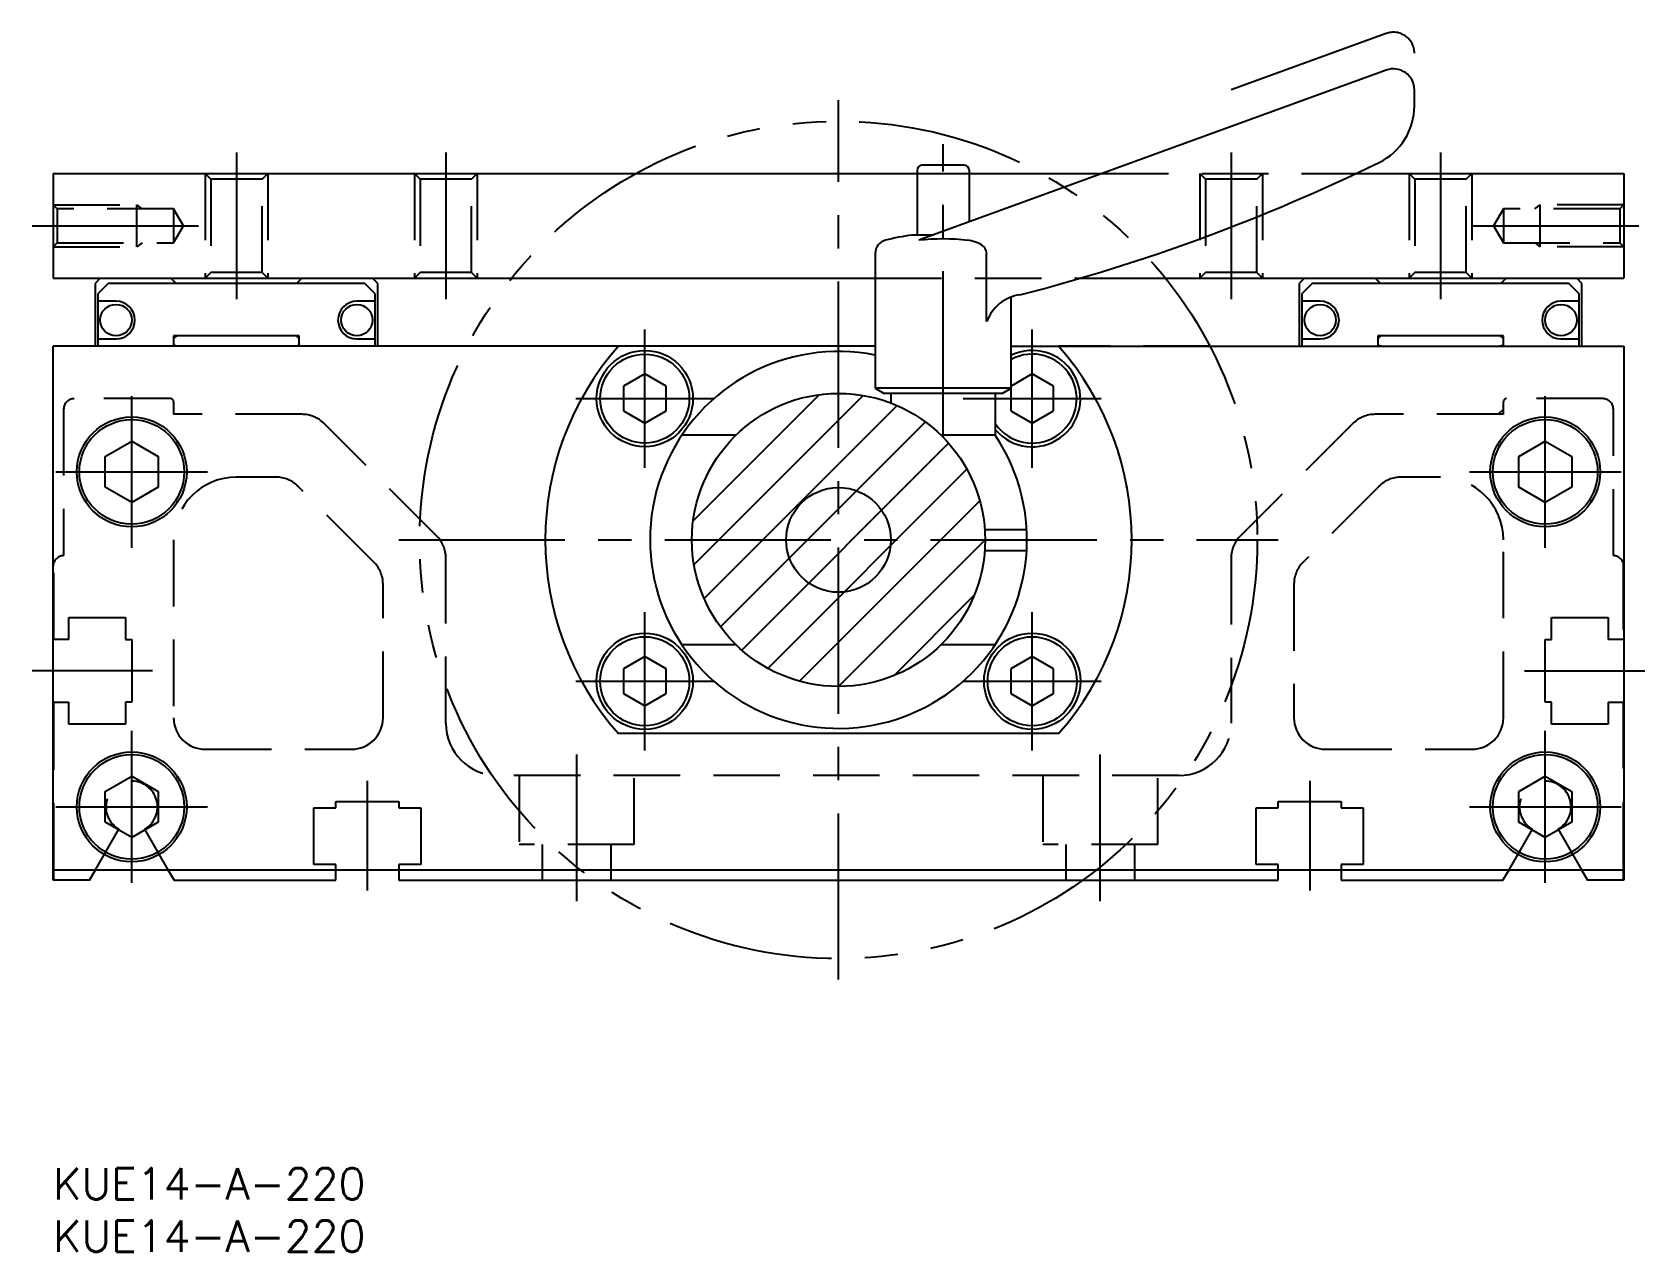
# Model space of a CAD drawing. Extents: x -2 to 534, y -8 to 325.
# Drawn here: x -2 to 152, y -8 to 108.5 of the extents above; entities that cross this region are included whole.
import ezdxf

# ---------------------------------------------------------------- set-up
doc = ezdxf.new("R2010")
doc.units = 0
doc.header["$LTSCALE"] = 0.5
for name, pattern in [('CENTER', [50.8, 31.75, -6.35, 6.35, -6.35]), ('DASHED', [19.05, 12.7, -6.35]), ('PHANTOM', [63.5, 31.75, -6.35, 6.35, -6.35, 6.35, -6.35])]:
    doc.linetypes.add(name, pattern=pattern)
for name, color, linetype in [('MSM_CENTER', 1, 'CENTER'), ('MSM_CONTINUOUS', 7, 'CONTINUOUS'), ('MSM_DASHED', 4, 'DASHED'), ('MSM_IMAGINARY', 6, 'PHANTOM'), ('MSM_NARROW', 5, 'CONTINUOUS'), ('MSM_PART_NUMBER', 7, 'CONTINUOUS')]:
    doc.layers.add(name, color=color, linetype=linetype)
doc.styles.get("Standard").update_dxf_attribs({"font": 'txt.shx', "height": 3, "bigfont": 'bigfont.shx'})

# ---------------------------------------------------------------- blocks, each defined once
blk = doc.blocks.new('*U8')
at = {"layer": 'MSM_PART_NUMBER'}
blk.add_text('KUE14-A-220', height=3, dxfattribs=at).set_placement((0, -3))
blk = doc.blocks.new('*U9')
at = {"layer": 'MSM_PART_NUMBER'}
blk.add_text('KUE14-A-220', height=3, dxfattribs=at).set_placement((0, -8))

msp = doc.modelspace()

# ---------------------------------------------------------------- linework, layer by layer
at = {"layer": 'MSM_CENTER'}
for p, q in [((75, 18), (75, 102)), ((85, 69.8), (85, 97.8)), ((17.5, 97), (17.5, 83)), ((37.5, 97), (37.5, 83)), ((112.5, 97), (112.5, 83)), ((132.5, 97), (132.5, 83)), ((-2, 90), (14.44, 90)), ((135.56, 90), (152, 90)), ((56.5, 66.9), (56.5, 80.1)), ((93.5, 66.9), (93.5, 80.1)), ((7.5, 59.25), (7.5, 73.75)), ((49.9, 73.5), (63.1, 73.5)), ((86.9, 73.5), (100.1, 73.5)), ((142.5, 59.25), (142.5, 73.75)), ((0.25, 66.5), (14.75, 66.5)), ((135.25, 66.5), (149.75, 66.5)), ((33, 60), (117, 60)), ((56.5, 39.9), (56.5, 53.1)), ((93.5, 39.9), (93.5, 53.1)), ((9.5, 47.5), (-2, 47.5)), ((49.9, 46.5), (63.1, 46.5)), ((86.9, 46.5), (100.1, 46.5)), ((140.5, 47.5), (152, 47.5)), ((7.5, 27.25), (7.5, 41.75)), ((142.5, 27.25), (142.5, 41.75)), ((50, 25.5), (50, 39.5)), ((100, 25.5), (100, 39.5)), ((30, 37), (30, 26.5)), ((120, 37), (120, 26.5)), ((0.25, 34.5), (14.75, 34.5)), ((135.25, 34.5), (149.75, 34.5))]:
    msp.add_line(p, q, dxfattribs=at)
at = {"layer": 'MSM_CONTINUOUS'}
for p, q in [((127.32, 104.88), (82.66, 88.63)), ((130, 101.45), (130, 103)), ((87, 95.8), (83, 95.8)), ((0, 95), (82.5, 95)), ((0, 95), (0, 85)), ((82.5, 95.3), (82.5, 89.12)), ((87.5, 90.39), (87.5, 95.3)), ((87.5, 95), (100.18, 95)), ((124.42, 95), (150, 95)), ((150, 95), (150, 85)), ((84.03, 89.12), (82, 89.12)), ((78.5, 87.37), (78.5, 74.5)), ((89.15, 80.86), (89.15, 87.37)), ((0, 85), (78.5, 85)), ((4.5, 85), (4, 84.5)), ((11.75, 84.5), (11.25, 85)), ((23.75, 85), (23.25, 84.5)), ((31, 84.5), (30.5, 85)), ((98.09, 85), (150, 85)), ((119.5, 85), (119, 84.5)), ((126.75, 84.5), (126.25, 85)), ((138.75, 85), (138.25, 84.5)), ((146, 84.5), (145.5, 85)), ((4, 84.5), (4, 78.5)), ((5.25, 84.5), (4.25, 83.5)), ((4.25, 83.5), (4.25, 78.5)), ((29.75, 84.5), (5.25, 84.5)), ((30.75, 83.5), (29.75, 84.5)), ((30.75, 78.5), (30.75, 83.5)), ((31, 78.5), (31, 84.5)), ((91.5, 74.5), (91.5, 83.2)), ((119, 84.5), (119, 78.5)), ((120.25, 84.5), (119.25, 83.5)), ((119.25, 83.5), (119.25, 78.5)), ((144.75, 84.5), (120.25, 84.5)), ((145.75, 83.5), (144.75, 84.5)), ((145.75, 78.5), (145.75, 83.5)), ((146, 78.5), (146, 84.5)), ((6, 82.8), (4.25, 82.8)), ((30.75, 82.8), (29, 82.8)), ((121, 82.8), (119.25, 82.8)), ((145.75, 82.8), (144, 82.8)), ((4.25, 79.2), (6, 79.2)), ((23.5, 79.5), (11.5, 79.5)), ((11.8, 79.5), (11.5, 79.2)), ((11.5, 79.5), (11.5, 78.55)), ((23.5, 79.2), (23.2, 79.5)), ((23.5, 78.55), (23.5, 79.5)), ((29, 79.2), (30.75, 79.2)), ((119.25, 79.2), (121, 79.2)), ((138.5, 79.5), (126.5, 79.5)), ((126.8, 79.5), (126.5, 79.2)), ((126.5, 79.5), (126.5, 78.55)), ((138.5, 79.2), (138.2, 79.5)), ((138.5, 78.55), (138.5, 79.5)), ((144, 79.2), (145.75, 79.2)), ((0, 27.5), (0, 78.5)), ((78.5, 78.5), (0, 78.5)), ((91.5, 78.5), (150, 78.5)), ((150, 78.5), (150, 27.5)), ((56.5, 75.86), (54.46, 74.68)), ((58.54, 74.68), (56.5, 75.86)), ((93.5, 75.86), (91.5, 74.7)), ((95.54, 74.68), (93.5, 75.86)), ((54.46, 74.68), (54.46, 72.32)), ((58.54, 72.32), (58.54, 74.68)), ((78.5, 74.5), (79.37, 74)), ((91.5, 74.5), (78.5, 74.5)), ((90.63, 74), (79.37, 74)), ((80, 74), (80, 73.08)), ((90, 70), (90, 74)), ((90.63, 74), (91.5, 74.5)), ((91.46, 74.48), (91.46, 72.32)), ((95.54, 72.32), (95.54, 74.68)), ((54.46, 72.32), (56.5, 71.14)), ((56.5, 71.14), (58.54, 72.32)), ((91.46, 72.32), (93.5, 71.14)), ((93.5, 71.14), (95.54, 72.32)), ((4.96, 67.97), (7.5, 69.43)), ((7.5, 69.43), (10.04, 67.97)), ((65.2, 70), (60.03, 70)), ((89.97, 70), (84.8, 70)), ((139.96, 67.97), (142.5, 69.43)), ((142.5, 69.43), (145.04, 67.97)), ((4.96, 65.03), (4.96, 67.97)), ((10.04, 67.97), (10.04, 65.03)), ((139.96, 65.03), (139.96, 67.97)), ((145.04, 67.97), (145.04, 65.03)), ((7.5, 63.57), (4.96, 65.03)), ((10.04, 65.03), (7.5, 63.57)), ((142.5, 63.57), (139.96, 65.03)), ((145.04, 65.03), (142.5, 63.57)), ((88.96, 61), (92.97, 61)), ((88.96, 59), (92.97, 59)), ((60.03, 50), (65.2, 50)), ((84.8, 50), (89.97, 50)), ((56.5, 48.86), (54.46, 47.68)), ((58.54, 47.68), (56.5, 48.86)), ((93.5, 48.86), (91.46, 47.68)), ((95.54, 47.68), (93.5, 48.86)), ((54.46, 47.68), (54.46, 45.32)), ((58.54, 45.32), (58.54, 47.68)), ((91.46, 47.68), (91.46, 45.32)), ((95.54, 45.32), (95.54, 47.68)), ((54.46, 45.32), (56.5, 44.14)), ((56.5, 44.14), (58.54, 45.32)), ((91.46, 45.32), (93.5, 44.14)), ((93.5, 44.14), (95.54, 45.32)), ((96.02, 41.5), (53.98, 41.5)), ((4.96, 35.97), (7.5, 37.43)), ((7.5, 37.43), (10.04, 35.97)), ((139.96, 35.97), (142.5, 37.43)), ((142.5, 37.43), (145.04, 35.97)), ((4.96, 33.03), (4.96, 35.97)), ((10.04, 35.97), (10.04, 33.03)), ((139.96, 33.03), (139.96, 35.97)), ((145.04, 35.97), (145.04, 33.03)), ((7.5, 31.57), (4.96, 33.03)), ((10.04, 33.03), (7.5, 31.57)), ((142.5, 31.57), (139.96, 33.03)), ((145.04, 33.03), (142.5, 31.57)), ((0, 28.5), (150, 28.5)), ((0.05, 27.5), (0.05, 28.5)), ((3.46, 27.5), (4.04, 28.5)), ((10.96, 28.5), (11.54, 27.5)), ((27, 27.5), (27, 28.5)), ((33, 28.5), (33, 27.5)), ((117, 27.5), (117, 28.5)), ((123, 28.5), (123, 27.5)), ((138.46, 27.5), (139.04, 28.5)), ((145.96, 28.5), (146.54, 27.5)), ((149.95, 28.5), (149.95, 27.5)), ((3.46, 27.5), (0, 27.5)), ((11.54, 27.5), (27, 27.5)), ((33, 27.5), (117, 27.5)), ((123, 27.5), (138.46, 27.5)), ((150, 27.5), (146.54, 27.5))]:
    msp.add_line(p, q, dxfattribs=at)
for centre, radius in [((6, 81), 1.5), ((29, 81), 1.5), ((121, 81), 1.5), ((144, 81), 1.5), ((56.5, 73.5), 4.6), ((56.5, 73.5), 4.25), ((75, 60), 14), ((7.5, 66.5), 5.25), ((7.5, 66.5), 5), ((142.5, 66.5), 5.25), ((142.5, 66.5), 5), ((75, 60), 5), ((56.5, 46.5), 4.6), ((93.5, 46.5), 4.6), ((56.5, 46.5), 4.25), ((93.5, 46.5), 4.25), ((7.5, 34.5), 5.25), ((7.5, 34.5), 5), ((142.5, 34.5), 5.25), ((142.5, 34.5), 5)]:
    msp.add_circle(centre, radius, dxfattribs=at)
for centre, radius, start, end in [((128, 103), 2, 0, 110.0021), ((124, 101.45), 6, 296.0636, 0), ((83, 95.3), 0.5, 90, 180), ((87, 95.3), 0.5, 0, 90), ((47.55, 257.76), 180, 284.4054, 296.0636), ((79.8, 87.37), 1.3, 104.5706, 180), ((85, 67.36), 21.97, 97.8482, 104.5706), ((85, 67.36), 21.39, 83.6788, 96.2682), ((87, 85.33), 3.31, 59.7939, 83.9142), ((87.99, 87.24), 1.17, 6.0919, 54.409), ((92.9, 79.46), 4, 98.1816, 159.5), ((6, 81), 1.8, 270, 90), ((29, 81), 1.8, 90, 270), ((121, 81), 1.8, 270, 90), ((144, 81), 1.8, 90, 270), ((11.5, 77.25), 1.3, 74.0576, 90), ((23.5, 77.25), 1.3, 90, 105.9424), ((126.5, 77.25), 1.3, 74.0576, 90), ((138.5, 77.25), 1.3, 90, 105.9424), ((75, 60), 28, 138.6456, 221.3544), ((75, 60), 18, 78.7877, 33.749), ((93.5, 73.5), 4.6, 220.4591, 115.7715), ((93.5, 73.5), 4.25, 214.5603, 118.0725), ((75, 60), 28, 318.6456, 41.3544)]:
    msp.add_arc(centre, radius, start, end, dxfattribs=at)
at = {"layer": 'MSM_DASHED'}
for p, q in [((14.5, 95), (15.04, 94.46)), ((14.5, 95), (14.5, 85)), ((15.04, 94.46), (15.04, 85.54)), ((19.96, 94.46), (15.04, 94.46)), ((19.96, 94.46), (20.5, 95)), ((19.96, 85.54), (19.96, 94.46)), ((20.5, 95), (20.5, 85)), ((34.5, 95), (35.04, 94.46)), ((34.5, 95), (34.5, 85)), ((35.04, 94.46), (35.04, 85.54)), ((39.96, 94.46), (35.04, 94.46)), ((39.96, 94.46), (40.5, 95)), ((39.96, 85.54), (39.96, 94.46)), ((40.5, 95), (40.5, 85)), ((82.5, 95), (87.5, 95)), ((100.18, 95), (124.42, 95)), ((109.5, 95), (110.04, 94.46)), ((109.5, 95), (109.5, 85)), ((110.04, 94.46), (110.04, 85.54)), ((114.96, 94.46), (110.04, 94.46)), ((114.96, 94.46), (115.5, 95)), ((114.96, 85.54), (114.96, 94.46)), ((115.5, 95), (115.5, 85)), ((129.5, 95), (130.04, 94.46)), ((129.5, 95), (129.5, 85)), ((130.04, 94.46), (130.04, 85.54)), ((134.96, 94.46), (130.04, 94.46)), ((134.96, 94.46), (135.5, 95)), ((134.96, 85.54), (134.96, 94.46)), ((135.5, 95), (135.5, 85)), ((0.38, 91.62), (0, 92)), ((0, 92), (8, 92)), ((11.5, 91.62), (0.38, 91.62)), ((0.38, 91.62), (0.38, 88.38)), ((8, 88), (8, 92)), ((8.5, 91.62), (8, 92)), ((12.44, 90), (11.5, 91.62)), ((11.5, 91.62), (11.5, 88.38)), ((138.5, 91.62), (137.56, 90)), ((149.62, 91.62), (138.5, 91.62)), ((138.5, 91.62), (138.5, 88.38)), ((141.5, 91.62), (142, 92)), ((142, 88), (142, 92)), ((150, 92), (142, 92)), ((150, 92), (149.62, 91.62)), ((149.62, 91.62), (149.62, 88.38)), ((11.5, 88.38), (12.44, 90)), ((137.56, 90), (138.5, 88.38)), ((0, 88), (0.38, 88.38)), ((0, 88), (8, 88)), ((0.38, 88.38), (11.5, 88.38)), ((8.5, 88.38), (8, 88)), ((138.5, 88.38), (149.62, 88.38)), ((141.5, 88.38), (142, 88)), ((150, 88), (142, 88)), ((149.62, 88.38), (150, 88)), ((15.04, 85.54), (14.5, 85)), ((19.96, 85.54), (15.04, 85.54)), ((20.5, 85), (19.96, 85.54)), ((35.04, 85.54), (34.5, 85)), ((39.96, 85.54), (35.04, 85.54)), ((40.5, 85), (39.96, 85.54)), ((43.78, 85), (64.8, 85)), ((78.5, 85), (98.09, 85)), ((110.04, 85.54), (109.5, 85)), ((114.96, 85.54), (110.04, 85.54)), ((115.5, 85), (114.96, 85.54)), ((130.04, 85.54), (129.5, 85)), ((134.96, 85.54), (130.04, 85.54)), ((135.5, 85), (134.96, 85.54)), ((110.46, 78.5), (96.02, 78.5)), ((1, 72.5), (1, 58.5)), ((11.2, 73.5), (2, 73.5)), ((11.5, 73.2), (11.5, 72)), ((138.01, 72), (138.5, 72.49)), ((138.5, 72), (138.5, 73.2)), ((148, 73.5), (138.8, 73.5)), ((149, 58.5), (149, 72.5)), ((23.76, 72), (11.5, 72)), ((36.62, 60.38), (25.88, 71.12)), ((124.12, 71.12), (113.38, 60.38)), ((138.5, 72), (126.24, 72)), ((21.27, 66), (17.5, 66)), ((30.62, 57.89), (23.39, 65.12)), ((126.61, 65.12), (119.38, 57.89)), ((132.5, 66), (128.73, 66)), ((11.5, 60), (11.5, 43)), ((138.5, 43), (138.5, 60)), ((0.05, 50.5), (0.05, 57.81)), ((37.5, 42.5), (37.5, 58.26)), ((112.5, 58.26), (112.5, 42.5)), ((149.95, 57.81), (149.95, 50.5)), ((31.5, 43), (31.5, 55.77)), ((118.5, 55.77), (118.5, 43)), ((1.5, 52.6), (6.9, 52.6)), ((1.5, 50.5), (1.5, 52.6)), ((6.9, 52.6), (6.9, 50.5)), ((143.1, 52.6), (148.5, 52.6)), ((143.1, 50.5), (143.1, 52.6)), ((148.5, 52.6), (148.5, 50.5)), ((1.5, 50.5), (0, 50.5)), ((6.9, 50.5), (7.5, 50.5)), ((7.5, 50.5), (7.5, 44.5)), ((142.5, 50.5), (143.1, 50.5)), ((142.5, 44.5), (142.5, 50.5)), ((150, 50.5), (148.5, 50.5)), ((0, 44.5), (1.5, 44.5)), ((0.05, 28.5), (0.05, 44.5)), ((1.5, 42.4), (1.5, 44.5)), ((7.5, 44.5), (6.9, 44.5)), ((6.9, 44.5), (6.9, 42.4)), ((143.1, 44.5), (142.5, 44.5)), ((143.1, 42.4), (143.1, 44.5)), ((148.5, 44.5), (150, 44.5)), ((148.5, 44.5), (148.5, 42.4)), ((149.95, 44.5), (149.95, 28.5)), ((6.9, 42.4), (1.5, 42.4)), ((148.5, 42.4), (143.1, 42.4)), ((14.5, 40), (28.5, 40)), ((121.5, 40), (135.5, 40)), ((107.5, 37.5), (42.5, 37.5)), ((44.5, 37.5), (44.5, 30.9)), ((55.5, 30.9), (55.5, 37.5)), ((94.5, 37.5), (94.5, 30.9)), ((105.5, 30.9), (105.5, 37.5)), ((24.9, 34.4), (27, 34.4)), ((24.9, 29), (24.9, 34.4)), ((27, 34.4), (27, 35)), ((27, 35), (33, 35)), ((33, 35), (33, 34.4)), ((33, 34.4), (35.1, 34.4)), ((35.1, 34.4), (35.1, 29)), ((114.9, 34.4), (117, 34.4)), ((114.9, 29), (114.9, 34.4)), ((117, 35), (123, 35)), ((117, 34.4), (117, 35)), ((123, 35), (123, 34.4)), ((123, 34.4), (125.1, 34.4)), ((125.1, 34.4), (125.1, 29)), ((4.04, 28.5), (6.27, 32.37)), ((8.73, 32.37), (10.96, 28.5)), ((139.04, 28.5), (141.27, 32.37)), ((143.73, 32.37), (145.96, 28.5)), ((55.5, 30.9), (44.5, 30.9)), ((46.7, 30.9), (46.7, 27.5)), ((53.3, 27.5), (53.3, 30.9)), ((105.5, 30.9), (94.5, 30.9)), ((96.7, 30.9), (96.7, 27.5)), ((103.3, 27.5), (103.3, 30.9)), ((27, 29), (24.9, 29)), ((27, 28.5), (27, 29)), ((33, 29), (33, 28.5)), ((35.1, 29), (33, 29)), ((50.35, 28.5), (99.65, 28.5)), ((117, 29), (114.9, 29)), ((117, 28.5), (117, 29)), ((123, 29), (123, 28.5)), ((125.1, 29), (123, 29)), ((51.68, 27.5), (55.5, 27.5)), ((94.5, 27.5), (98.32, 27.5))]:
    msp.add_line(p, q, dxfattribs=at)
for centre, radius, start, end in [((75, 60), 28, 318.6456, 41.3544), ((2, 72.5), 1, 90, 180), ((11.2, 73.2), 0.3, 0, 90), ((138.8, 73.2), 0.3, 90, 180), ((148, 72.5), 1, 0, 90), ((23.76, 69), 3, 45, 90), ((126.24, 69), 3, 90, 135), ((17.5, 60), 6, 90, 180), ((21.27, 63), 3, 45, 90), ((128.73, 63), 3, 90, 135), ((132.5, 60), 6, 0, 90), ((34.5, 58.26), 3, 0, 45), ((115.5, 58.26), 3, 135, 180), ((1, 57.5), 1, 90, 180), ((28.5, 55.77), 3, 0, 45), ((121.5, 55.77), 3, 135, 180), ((149, 57.5), 1, 0, 90), ((14.5, 43), 3, 180, 270), ((28.5, 43), 3, 270, 0), ((42.5, 42.5), 5, 180, 270), ((107.5, 42.5), 5, 270, 0), ((121.5, 43), 3, 180, 270), ((135.5, 43), 3, 270, 0), ((7.5, 34.5), 2.46, 300, 240), ((142.5, 34.5), 2.46, 300, 240)]:
    msp.add_arc(centre, radius, start, end, dxfattribs=at)
at = {"layer": 'MSM_IMAGINARY'}
msp.add_line((127.32, 108.38), (112.5, 102.99), dxfattribs=at)
msp.add_circle((75, 60), 40, dxfattribs=at)
msp.add_arc((128, 106.5), 2, 0, 110.0021, dxfattribs=at)
at = {"layer": 'MSM_NARROW'}
for p, q in [((61.12, 61.82), (73.18, 73.88)), ((61.2, 57.65), (77.35, 73.8)), ((62.17, 54.39), (80.61, 72.83)), ((63.73, 51.7), (83.3, 71.27)), ((65.76, 49.48), (85.52, 69.24)), ((68.25, 47.73), (87.27, 66.75)), ((71.26, 46.51), (88.49, 63.74)), ((75, 46), (89, 60)), ((80.27, 47.03), (87.97, 54.73))]:
    msp.add_line(p, q, dxfattribs=at)

# ---------------------------------------------------------------- block references
at = {"layer": 'MSM_CONTINUOUS'}
for name in ['*U8', '*U9']:
    msp.add_blockref(name, (0, 0), dxfattribs=at)

doc.saveas('drawing.dxf')
